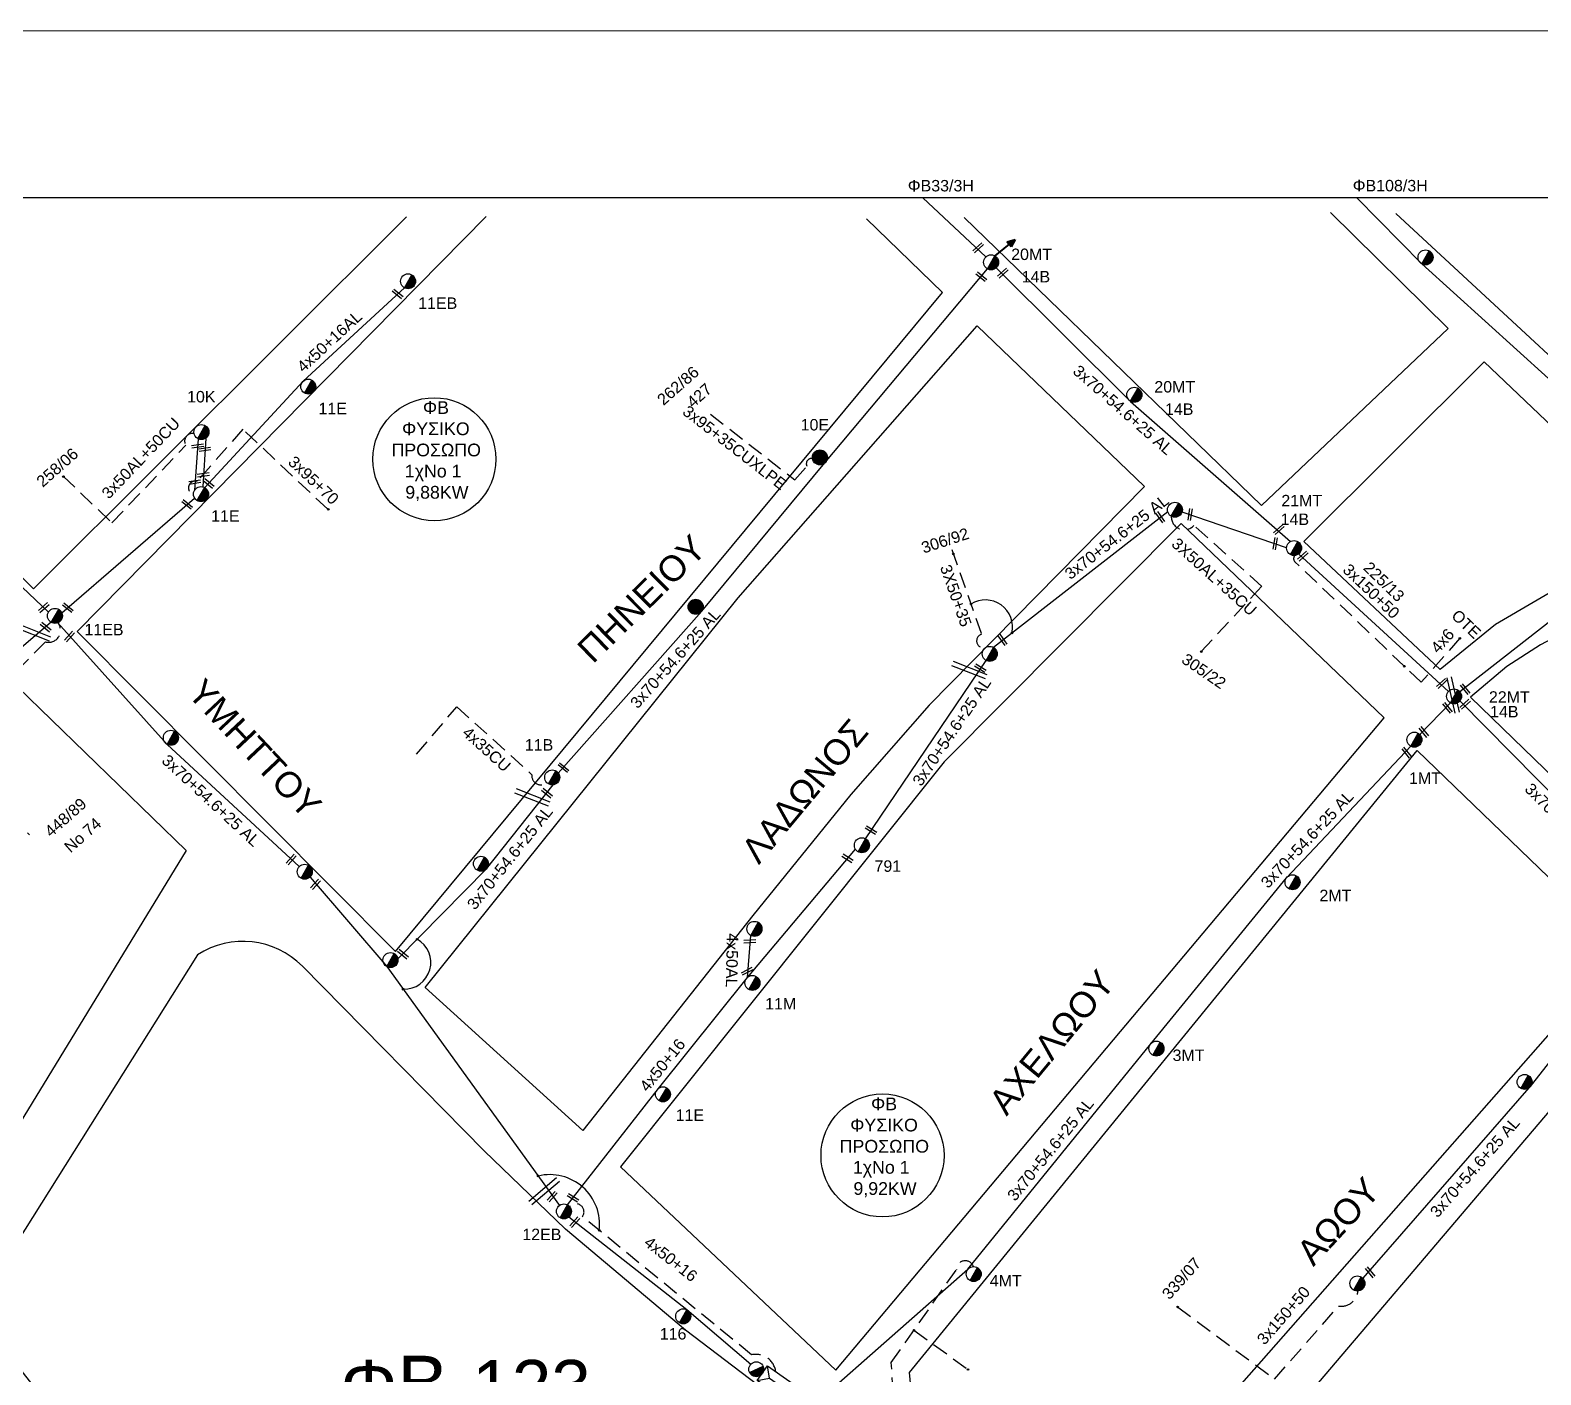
# Model space of a CAD drawing. Header units: millimetres. Extents: x 855 to 3091, y 750 to 2767.
# Drawn here: x 2037.4 to 2275, y 1561 to 1772.4 of the extents above; entities that cross this region are included whole.
import ezdxf
from ezdxf.enums import TextEntityAlignment as Align

# ---------------------------------------------------------------- set-up
doc = ezdxf.new("R2010")
doc.units = ezdxf.units.MM
doc.linetypes.add('DASHED', pattern=[19.05, 12.7, -6.35])
for name, color, linetype, lineweight in [('3x150+50', 7, 'Continuous', 30), ('3X50+35', 7, 'Continuous', 30), ('3x50AL+50CU', 7, 'Continuous', 30), ('3x70+54.6+25 AL', 7, 'SYN_LINE', 30), ('3x95+35CUXLPE', 7, 'Continuous', 30), ('3x95+70', 7, 'Continuous', 30), ('3x95AL+35CU', 7, 'Continuous', 30), ('4x120+25 AL', 7, 'SYN_LINE', 30), ('4x35CU', 7, 'DASHED', 30), ('4x50+16', 7, 'Continuous', 30), ('4x50+16AL', 7, 'Continuous', 30), ('4x50AL', 7, 'Continuous', 30), ('4x6', 7, 'SYN_LINE', 30), ('Υπόβαθρο ΔΕΗ', 7, 'Continuous', 30)]:
    doc.layers.add(name, color=color, linetype=linetype, lineweight=lineweight)
for name, color, linetype in [('3X50AL+35CU', 7, 'Continuous'), ('TEXT ΚΑΛΩΔΙΩΝ', 7, 'Continuous'), ('Άγνωστα', 7, 'Continuous'), ('ΑΓΝΩΣΤΟ ΥΠΟΓΕΙΟ ΚΑΛΩΔΙΟ', 7, 'DASHED'), ('Επίτονοι', 7, 'Continuous'), ('Επιγραφές - Σχήματα', 7, 'Continuous'), ('Μηχανική τομή', 7, 'Continuous'), ('Στύλος Ξύλινος', 7, 'Continuous'), ('Στύλος Ξύλινος @ 1', 7, 'Continuous'), ('Στύλος ΦΜ', 7, 'Continuous'), ('Στύλος ΦΜ @ 1', 7, 'Continuous'), ('Συνδέσεις', 7, 'Continuous'), ('Τομή', 7, 'Continuous'), ('Υποσταθμός εναέριος 2 στύλων', 7, 'Continuous'), ('Υποσταθμός πόλεως', 7, 'Continuous')]:
    doc.layers.add(name, color=color, linetype=linetype)
doc.styles.add('arial', font='arial.ttf')
doc.styles.get("Standard").update_dxf_attribs({"font": 'arial.ttf'})
doc.linetypes.add('SYN_LINE', pattern='A,0.5,-0.0001,["/\\/\\/\\/",Standard,S=0.1,R=0,X=0,Y=-0.05],-0.25', length=0.7501)

# ---------------------------------------------------------------- blocks, each defined once
blk = doc.blocks.new('ΥΠΑΡΧΩΝ ΤΣΙΜΕΝΤΕΝΙΟΣ ΣΤΥΛΟΣ')
at = {"layer": 'Στύλος ΦΜ'}
blk.add_hatch(color=7, dxfattribs=at).paths.add_polyline_path([(-1.29, -2.28, 0.574793), (2.62, 0, 0.268822), (1.3, 2.27)])
at = {"layer": 'Στύλος ΦΜ', "color": 7}
blk.add_line((-1.29, -2.28), (1.3, 2.27), dxfattribs=at)
blk.add_circle((0, 0), 2.62, dxfattribs=at)
at = {"layer": 'Στύλος ΦΜ', "flags": 4}
for tag, p in [('ΑΡΙΘΜΟΣ', (-4.68, 8.05)), ('ΤΥΠΟΣ', (-4.91, 3.03))]:
    blk.add_attdef(tag, p, '', height=4, dxfattribs=at)
blk = doc.blocks.new('ΥΠΑΡΧΩΝ ΞΥΛΙΝΟΣ ΣΤΥΛΟΣ')
at = {"layer": 'Στύλος Ξύλινος'}
h = blk.add_hatch(color=7, dxfattribs=at)
h.paths.add_polyline_path([(-2.62, 0, 0.270008), (-1.29, -2.28), (1.3, 2.27, 0.576266)])
h.paths.add_polyline_path([(-1.29, -2.28, 0.574793), (2.62, 0, 0.268822), (1.3, 2.27)])
at = {"layer": 'Στύλος Ξύλινος', "color": 7}
blk.add_line((-1.29, -2.28), (1.3, 2.27), dxfattribs=at)
blk.add_circle((0, 0), 2.62, dxfattribs=at)
at = {"layer": 'Στύλος Ξύλινος', "flags": 4}
for tag, p in [('ΑΡΙΘΜΟΣ', (-4.91, 8.6)), ('ΤΥΠΟΣ', (-4.85, 3.39))]:
    blk.add_attdef(tag, p, '', height=4, dxfattribs=at)
blk = doc.blocks.new('ΥΠΟΣΤΑΘΜΟΣ ΕΝΑΕΡΙΟΣ ΕΠΙ 2 ΣΤΥΛΩΝ')
at = {"layer": 'Υποσταθμός εναέριος 2 στύλων', "linetype": 'Continuous'}
for points in [[(-11.97, -2.11, 0.574793), (-8.45, -0.07, 0.268822), (-9.64, 1.98)], [(9.68, -2.15, 0.574793), (13.19, -0.1, 0.268822), (12.01, 1.95)]]:
    blk.add_hatch(color=256, dxfattribs=at).paths.add_polyline_path(points)
for p, q in [((-11.97, -2.11), (-9.64, 1.98)), ((9.68, -2.15), (12.01, 1.95))]:
    blk.add_line(p, q, dxfattribs=at)
for centre in [(-10.81, -0.07), (10.84, -0.1)]:
    blk.add_circle(centre, 2.36, dxfattribs=at)
at = {"layer": 'Υποσταθμός πόλεως', "linetype": 'Continuous', "ltscale": 40}
blk.add_lwpolyline([(-8.57, 2.82), (8.57, 2.82), (8.57, -2.82), (-8.57, -2.82)], close=True, dxfattribs=at)
for points in [[(-5.75, 0), (-8.57, 2.82)], [(-8.57, -2.82), (-5.75, 0)], [(-5.75, 0), (5.75, 0)], [(5.75, 0), (8.57, 2.82)], [(8.57, -2.82), (5.75, 0)]]:
    blk.add_lwpolyline(points, dxfattribs=at)
at = {"layer": 'Υποσταθμός εναέριος 2 στύλων', "ltscale": 40, "flags": 1}
for tag, p in [('ΜΕΤΑΣΧΗΜΑΤΙΣΜΟΣ', (14.09, 2.51)), ('ΙΣΧΥΣ', (14.07, -0.28)), ('ΑΡΙΘΜΟΣ', (14.19, -3))]:
    blk.add_attdef(tag, p, '', height=1.8, dxfattribs=at)
blk = doc.blocks.new('ΜΗΧΑΝΙΚΗ ΤΟΜΗ')
at = {"layer": 'Μηχανική τομή', "ltscale": 40}
for p, q in [((-1.89, 0.78), (5.69, 0.78)), ((-1.89, -0.77), (5.69, -0.77))]:
    blk.add_line(p, q, dxfattribs=at)
blk = doc.blocks.new('ΤΟΜΗ')
at = {"layer": 'Τομή', "ltscale": 40}
for p, q in [((-5.68, 0), (17.06, 0)), ((-5.68, -2.77), (17.06, -2.77))]:
    blk.add_line(p, q, dxfattribs=at)
blk = doc.blocks.new('ΕΠΙΤΟΝΟΣ')
at = {"layer": 'Επίτονοι', "lineweight": 40, "ltscale": 40}
blk.add_hatch(color=256, dxfattribs=at).paths.add_polyline_path([(-1.13, 6.47), (0, 9.1), (1.13, 6.47)])
for p, q in [((-1.13, 6.47), (0, 9.1)), ((1.13, 6.47), (-1.13, 6.47)), ((-1.13, 6.47), (0, 6.47)), ((0, 9.1), (1.13, 6.47)), ((0, 6.47), (0, 0))]:
    blk.add_line(p, q, dxfattribs=at)
blk = doc.blocks.new('_ΣΥΝΔΕΣΗ')
at = {"layer": 'Συνδέσεις', "linetype": 'SYN_LINE', "ltscale": 40}
blk.add_hatch(color=256, dxfattribs=at).paths.add_polyline_path([(0.5, -0.01, 1), (-0.5, -0.01, 1)])
at = {"layer": 'Συνδέσεις'}
blk.add_circle((0, -0.01), 0.5, dxfattribs=at)

msp = doc.modelspace()

# ---------------------------------------------------------------- linework, layer by layer
at = {"lineweight": -3, "ltscale": 0.2}
for centre in [(2100.97, 1704.96), (2171.44, 1595.48)]:
    msp.add_circle(centre, 9.67, dxfattribs=at)
at = {"layer": '3x150+50', "lineweight": -3}
msp.add_lwpolyline([(876.93, 763.69), (2934.6, 763.16), (2934.6, 1746.06), (876.93, 1746.06)], close=True, dxfattribs=at)
at = {"layer": '3x150+50', "color": 85, "linetype": 'DASHED', "lineweight": -3, "ltscale": 0.2}
for points in [[(2253.49, 1672.41), (2236.3, 1688.84, -0.413637), (2236.28, 1689.82, -32.000524)], [(2168.11, 1539.18), (2172.97, 1545), (2169.12, 1548.75), (2173.35, 1554.24), (2172.82, 1562.9), (2183.08, 1577.55, -0.852392), (2185.72, 1578.01, -17.440411)]]:
    msp.add_lwpolyline(points, format="xyb", dxfattribs=at)
at = {"layer": '3x150+50', "color": 133, "linetype": 'DASHED', "lineweight": -3, "ltscale": 0.2}
msp.add_lwpolyline([(2217.85, 1571.65), (2233.1, 1560.31), (2243.15, 1571.8, 0.444146), (2246.21, 1574.18, -92.181816)], format="xyb", dxfattribs=at)
at = {"layer": '3x150+50', "color": 85, "linetype": 'DASHED', "lineweight": -3, "ltscale": 0.2}
msp.add_lwpolyline([(2176.39, 1567.98), (2184.9, 1561.82)], dxfattribs=at)
at = {"layer": '3X50+35', "color": 85, "linetype": 'DASHED', "lineweight": -3, "ltscale": 0.2}
msp.add_lwpolyline([(2182.34, 1690.76), (2187.02, 1677.45, 0.964636), (2187.61, 1675.31, -150.712828)], format="xyb", dxfattribs=at)
at = {"layer": '3X50AL+35CU', "color": 85, "linetype": 'DASHED', "lineweight": -3, "ltscale": 0.2}
msp.add_lwpolyline([(2221.55, 1674.7), (2231.09, 1684.96), (2220.4, 1694.54, -0.701312), (2216.85, 1696, 1.963047)], format="xyb", dxfattribs=at)
at = {"layer": '3x50AL+50CU', "color": 27, "linetype": 'DASHED', "lineweight": -3, "ltscale": 0.2}
msp.add_lwpolyline([(2042.59, 1702.3), (2050.26, 1694.97), (2061.89, 1707.15, -0.680219), (2063.19, 1708.97, 62.684518)], format="xyb", dxfattribs=at)
at = {"layer": '3x70+54.6+25 AL', "color": 2, "linetype": 'SYN_LINE', "lineweight": -3, "ltscale": 15}
for points in [[(2187.71, 1736.77), (2177.78, 1746.06)], [(2120.46, 1655.61), (2143.01, 1681.05), (2162.37, 1704.38), (2187.94, 1734.89)], [(2189.29, 1735.03), (2210.46, 1714.06), (2235.58, 1692.02)]]:
    msp.add_lwpolyline(points, dxfattribs=at)
at = {"layer": '3x70+54.6+25 AL', "color": 5, "linetype": 'SYN_LINE', "lineweight": -3, "ltscale": 15}
msp.add_lwpolyline([(2297.14, 1700), (2276.15, 1717.64), (2256.25, 1735.67), (2246.02, 1746.06)], dxfattribs=at)
at = {"layer": '3x70+54.6+25 AL', "color": 133, "linetype": 'SYN_LINE', "lineweight": -3, "ltscale": 15}
for points in [[(2262.22, 1668.44), (2278.26, 1680.94), (2298.78, 1698.42), (2321.31, 1718.73)], [(2337.17, 1592.45), (2329.02, 1600.88), (2316.27, 1612.81), (2294.58, 1634.22), (2262.25, 1666.95)], [(2294.73, 1634.08), (2283.09, 1618.78), (2273.46, 1606.52), (2246.95, 1576.19)]]:
    msp.add_lwpolyline(points, dxfattribs=at)
at = {"layer": '3x70+54.6+25 AL', "color": 85, "linetype": 'SYN_LINE', "lineweight": -3, "ltscale": 15}
for points in [[(2216.29, 1696.71), (2188.89, 1675.37)], [(2234.98, 1691.03), (2218.54, 1696.63)], [(2260.44, 1668.45), (2236.87, 1690.06)], [(2161.05, 1556.64), (2184.87, 1577.58), (2213.62, 1613.04), (2234.97, 1639.13), (2254.5, 1659.83)]]:
    msp.add_lwpolyline(points, dxfattribs=at)
at = {"layer": '3x70+54.6+25 AL', "color": 6, "linetype": 'SYN_LINE', "lineweight": -3, "ltscale": 15}
msp.add_lwpolyline([(2040.73, 1679.31), (2011.88, 1654.73), (1975.55, 1620.69)], dxfattribs=at)
at = {"layer": '3x70+54.6+25 AL', "color": 27, "linetype": 'SYN_LINE', "lineweight": -3, "ltscale": 15}
for points in [[(2041.75, 1679.24), (2058.95, 1660.12), (2079.73, 1640.91)], [(2095.23, 1626.4), (2109.18, 1640.57), (2119.67, 1653.76)], [(2081.42, 1639.26), (2093.49, 1625.18), (2120.63, 1587.62)]]:
    msp.add_lwpolyline(points, dxfattribs=at)
at = {"layer": '3x70+54.6+25 AL', "color": 1, "linetype": 'SYN_LINE', "lineweight": -3, "ltscale": 15}
msp.add_lwpolyline([(2168.78, 1645.27), (2187.72, 1673.33)], dxfattribs=at)
at = {"layer": '3x70+54.6+25 AL', "color": 85, "linetype": 'SYN_LINE', "lineweight": -3, "ltscale": 7}
msp.add_lwpolyline([(2255.91, 1661.69), (2260.74, 1666.64)], dxfattribs=at)
at = {"layer": '3x95+35CUXLPE', "color": 2, "linetype": 'DASHED', "lineweight": -3, "ltscale": 0.2}
msp.add_lwpolyline([(2144.4, 1712.03), (2157.67, 1701.7), (2159.54, 1703.87, -0.597181), (2160.42, 1705.07, 357.409606)], format="xyb", dxfattribs=at)
at = {"layer": '3x95+70', "color": 27, "linetype": 'DASHED', "lineweight": -3, "ltscale": 0.2}
msp.add_lwpolyline([(2084.19, 1697.09), (2070.85, 1709.67), (2063.66, 1701.48, 1.009678), (2063.09, 1699.43, 72.228067)], format="xyb", dxfattribs=at)
at = {"layer": '3x95AL+35CU', "color": 173, "linetype": 'DASHED', "lineweight": -3, "ltscale": 0.2}
msp.add_lwpolyline([(2041.75, 1679.24, -0.740242), (2039.8, 1676.25), (2023.34, 1659.49), (2037.28, 1645.89)], format="xyb", dxfattribs=at)
at = {"layer": '4x120+25 AL', "color": 173, "linetype": 'SYN_LINE', "lineweight": -3, "ltscale": 15}
msp.add_lwpolyline([(2040.28, 1680.9), (2001.06, 1718.08)], dxfattribs=at)
at = {"layer": '4x35CU', "color": 2, "linetype": 'DASHED', "lineweight": -3, "ltscale": 0.2}
msp.add_lwpolyline([(2098.18, 1658.58), (2104.49, 1666.02), (2116.3, 1655.35, 0.671281), (2118.69, 1654.07, 35.903634)], format="xyb", dxfattribs=at)
at = {"layer": '4x50+16', "color": 1, "linetype": 'Continuous', "lineweight": -3, "ltscale": 0.2}
for points in [[(2121.93, 1587.7), (2136.19, 1606.02), (2150.19, 1623.47), (2167.19, 1643.64)], [(2150.71, 1562.63), (2140.68, 1571.2), (2122.1, 1585.78)]]:
    msp.add_lwpolyline(points, dxfattribs=at)
at = {"layer": '4x50+16AL', "color": 27, "linetype": 'Continuous', "lineweight": -3, "ltscale": 0.2}
for points in [[(2064.86, 1700.49), (2080.35, 1717.24), (2096.25, 1731.92)], [(2063.85, 1708.15), (2063.24, 1700.04)], [(2065.02, 1708.27), (2064.54, 1700.61)], [(2042.39, 1680.8), (2063.26, 1698.86)]]:
    msp.add_lwpolyline(points, dxfattribs=at)
at = {"layer": '4x50AL', "color": 1, "linetype": 'Continuous', "lineweight": -3, "ltscale": 0.2}
msp.add_lwpolyline([(2150.19, 1623.47), (2150.73, 1630.09)], dxfattribs=at)
at = {"layer": '4x6', "color": 85, "linetype": 'DASHED', "lineweight": -3, "ltscale": 0.2}
msp.add_lwpolyline([(2262.23, 1676.8), (2256.14, 1669.88), (2253.49, 1672.41)], dxfattribs=at)
at = {"layer": 'ΑΓΝΩΣΤΟ ΥΠΟΓΕΙΟ ΚΑΛΩΔΙΟ', "color": 27, "linetype": 'DASHED', "lineweight": -3, "ltscale": 0.2}
msp.add_lwpolyline([(2154.65, 1561.47, 0.443321), (2150.84, 1564.12), (2124.27, 1585.86, 0.94642), (2122.24, 1587.44, 3178.311502)], format="xyb", dxfattribs=at)
at = {"layer": 'Επιγραφές - Σχήματα', "lineweight": -3}
msp.add_lwpolyline([(854.53, 1772.42), (3089.94, 1772.28), (3090.64, 753.14), (854.53, 753.28)], close=True, dxfattribs=at)
at = {"layer": 'Υπόβαθρο ΔΕΗ', "lineweight": -3}
for points in [[(2241.89, 1743.78), (2260.37, 1725.5), (2231.03, 1697.68), (2184.27, 1742.96)], [(2252.16, 1743.62), (2297.9, 1701.27), (2319.36, 1720.53), (2300.65, 1739.64), (2305.97, 1744.23), (2324.75, 1724.71), (2341.61, 1740.46), (2338.09, 1744.24)], [(2024.72, 1742.87), (2002.29, 1720.4), (2037.92, 1684.6), (2096.61, 1743.09)], [(2109.12, 1743.12), (2044.8, 1677.88), (2094.87, 1627.55), (2180.88, 1731.18), (2168.91, 1742.78)], [(2186.32, 1725.93), (2212.66, 1700.66), (2178.76, 1666.28), (2166.47, 1652.25), (2151.04, 1633.23), (2124.34, 1599.38), (2099.51, 1621.88), (2148.75, 1683.14), (2186.32, 1725.93)], [(2333.44, 1723.69), (2286.21, 1681.78), (2274.91, 1675.77), (2269.62, 1672.36), (2263.92, 1667.56), (2295.65, 1636.75), (2316.83, 1659.06)]]:
    msp.add_lwpolyline(points, dxfattribs=at)
for points in [[(2266.03, 1720.28), (2291.87, 1695.68), (2281.56, 1686.99), (2267.85, 1678.98), (2259.15, 1671.89), (2237.67, 1692.04)], [(2130.22, 1593.67), (2164.11, 1561.74), (2250.32, 1664.28), (2218.42, 1694.87), (2181.14, 1657.35)], [(2035.46, 1669.09), (2061.92, 1643.41), (2020.28, 1575.23), (1982, 1614.77)], [(2255.54, 1659.17), (2287.98, 1627.84), (2202.11, 1530.33), (2176.58, 1552), (2175.68, 1561.35)], [(2207.73, 1525.55), (2239.09, 1558.66), (2293.32, 1622.41), (2325.72, 1590.75), (2306.3, 1562.54), (2302.29, 1553.96), (2294.58, 1546.36), (2238.1, 1501.19)]]:
    msp.add_lwpolyline(points, close=True, dxfattribs=at)
msp.add_lwpolyline([(2030.49, 1568.61), (2041.36, 1554.78), (2054.64, 1540.36), (2068.78, 1526.85), (2077.29, 1519.58), (2086.21, 1513.07), (2096.95, 1506.52), (2111.63, 1499.37), (2157.96, 1554.71), (2140.47, 1567.98), (2121.6, 1583.91), (2108.78, 1596.18), (2080.21, 1625.22, 0.355762), (2063.73, 1627.04), (2030.01, 1573.47, 0.342361), (2030.49, 1568.61, 1.322411)], format="xyb", dxfattribs=at)
for centre, radius, start, end in [((2187.61, 1678.55), 4.28, 347.6037, 121.8158), ((2096.21, 1625.82), 4.2, 267.9654, 60.7676), ((2119.12, 1584.62), 7.84, 353.2411, 103.5586)]:
    msp.add_arc(centre, radius, start, end, dxfattribs=at)

# ---------------------------------------------------------------- block references
at = {"layer": 'Επίτονοι', "lineweight": -3, "xscale": 0.449999999999818, "yscale": 0.449999999999818, "zscale": 0.449999999999818, "rotation": 308.6794637245979}
msp.add_blockref('ΕΠΙΤΟΝΟΣ', (2189.1, 1736.94), dxfattribs=at)
at = {"layer": 'Μηχανική τομή', "lineweight": -3}
for p, xscale, yscale, zscale, rotation in [((2186.11, 1737.89), 0.2499999999999998, 0.2499999999999998, 0.4999999999999997, 41.97787882532334), ((2187.34, 1733.33), 0.2499999999999998, 0.2499999999999998, 0.4999999999999997, 140.8332396216162), ((2190.03, 1733.91), 0.2499999999999997, 0.2499999999999997, 0.4999999999999997, 41.97787882532334), ((2095.58, 1730.62), 0.2499999999999998, 0.2499999999999998, 0.4999999999999997, 140.8332396216162), ((2064.2, 1707.08), 0.2499999999999998, 0.2499999999999998, 0.4999999999999997, 188.0926024003049), ((2065.34, 1706.54), 0.2499999999999998, 0.2499999999999998, 0.4999999999999997, 188.0926024003049), ((2063.77, 1701.4), 0.2499999999999998, 0.2499999999999998, 0.4999999999999997, 188.0926024003049), ((2065.09, 1702.54), 0.2499999999999998, 0.2499999999999998, 0.4999999999999997, 188.0926024003049), ((2065.86, 1700.81), 0.2499999999999998, 0.2499999999999998, 0.4999999999999997, 140.8332396216162), ((2062.47, 1697.53), 0.2499999999999998, 0.2499999999999998, 0.4999999999999997, 140.8332396216162), ((2215.42, 1695.46), 0.2499999999999999, 0.2499999999999999, 0.4999999999999994, 125.8936677140692), ((2219.75, 1695.8), 0.2499999999999999, 0.2499999999999999, 0.4999999999999994, 80.87863474086733), ((2233.41, 1693.57), 0.2499999999999997, 0.2499999999999997, 0.4999999999999997, 41.97787882532334), ((2233.13, 1691.23), 0.2499999999999999, 0.2499999999999999, 0.4999999999999994, 80.87863474086733), ((2237.19, 1689.41), 0.2499999999999997, 0.2499999999999997, 0.4999999999999997, 41.97787882532334), ((2039.18, 1681.33), 0.2499999999999998, 0.2499999999999998, 0.4999999999999997, 41.18346233653136), ((2043.7, 1681.28), 0.2499999999999998, 0.2499999999999998, 0.4999999999999997, 140.8332396216162), ((2040.21, 1678.22), 0.2499999999999998, 0.2499999999999998, 0.4999999999999997, 140.8332396216162), ((2043.27, 1676.72), 0.2499999999999998, 0.2499999999999998, 0.4999999999999997, 47.81644587165323), ((2190.63, 1676.16), 0.2499999999999999, 0.2499999999999999, 0.4999999999999994, 125.8936677140692), ((2187.24, 1671.84), 0.25, 0.25, 0.4999999999999994, 148.2118287607217), ((2259.02, 1669.39), 0.2499999999999997, 0.2499999999999997, 0.4999999999999997, 41.97787882532334), ((2262.75, 1669.16), 0.2499999999999997, 0.2499999999999997, 0.4999999999999997, 309.2449625426606), ((2259.97, 1666.24), 0.2499999999999997, 0.2499999999999997, 0.4999999999999997, 309.2449625426606), ((2262.7, 1666.11), 0.2499999999999997, 0.2499999999999997, 0.4999999999999997, 41.97787882532334), ((2256.25, 1662.42), 0.2499999999999997, 0.2499999999999997, 0.4999999999999997, 309.2449625426606), ((2253.53, 1659.19), 0.2499999999999997, 0.2499999999999997, 0.4999999999999997, 309.2449625426606), ((2121.65, 1656.13), 0.2499999999999998, 0.2499999999999998, 0.4999999999999997, 140.8332396216162), ((2119.04, 1652.11), 0.2499999999999998, 0.2499999999999998, 0.4999999999999997, 140.8332396216162), ((2170.03, 1646.36), 0.25, 0.25, 0.4999999999999994, 148.2118287607217), ((2078.13, 1641.65), 0.2499999999999998, 0.2499999999999998, 0.4999999999999997, 47.81644587165323), ((2166.34, 1641.92), 0.25, 0.25, 0.4999999999999994, 148.2118287607217), ((2081.96, 1637.76), 0.2499999999999998, 0.2499999999999998, 0.4999999999999997, 47.81644587165323), ((2096.41, 1626.81), 0.2499999999999998, 0.2499999999999998, 0.4999999999999997, 140.8332396216162), ((2151.06, 1629.15), 0.2499999999999999, 0.2499999999999999, 0.4999999999999994, 183.5959935406288), ((2150.56, 1624.64), 0.25, 0.25, 0.4999999999999994, 207.8481153788478), ((2119.18, 1588.65), 0.2499999999999998, 0.2499999999999998, 0.4999999999999997, 47.81644587165323), ((2123.17, 1588.53), 0.25, 0.25, 0.4999999999999994, 148.2118287607217), ((2122.73, 1584.62), 0.2499999999999998, 0.2499999999999998, 0.4999999999999997, 47.81644587165323), ((2247.79, 1577.47), 0.2499999999999997, 0.2499999999999997, 0.4999999999999997, 309.2449625426606)]:
    msp.add_blockref('ΜΗΧΑΝΙΚΗ ΤΟΜΗ', p, dxfattribs=dict(at, xscale=xscale, yscale=yscale, zscale=zscale, rotation=rotation))
at = {"layer": 'Στύλος Ξύλινος @ 1', "lineweight": -3, "ltscale": 40}
ref = msp.add_blockref('ΥΠΑΡΧΩΝ ΞΥΛΙΝΟΣ ΣΤΥΛΟΣ', (2161.59, 1705.25), dxfattribs=dict(at, xscale=0.4499999999998181, yscale=0.4499999999998181, zscale=0.4499999999998181))
ref.add_attrib('ΤΥΠΟΣ', '10E', (2158.57, 1709.48), dxfattribs={"layer": 'Στύλος Ξύλινος', "height": 1.8, "flags": 4})
at = {"layer": 'Στύλος Ξύλινος @ 1', "lineweight": -3, "ltscale": 40, "xscale": 0.4499999999998181, "yscale": 0.4499999999998181, "zscale": 0.4499999999998181}
msp.add_blockref('ΥΠΑΡΧΩΝ ΞΥΛΙΝΟΣ ΣΤΥΛΟΣ', (2142.06, 1681.75), dxfattribs=at)
at = {"layer": 'Στύλος ΦΜ @ 1', "lineweight": -3, "ltscale": 40}
ref = msp.add_blockref('ΥΠΑΡΧΩΝ ΤΣΙΜΕΝΤΕΝΙΟΣ ΣΤΥΛΟΣ', (2188.52, 1735.92), dxfattribs=dict(at, xscale=0.4499999999998181, yscale=0.4499999999998181, zscale=0.4499999999998181))
ref.add_attrib('ΤΥΠΟΣ', '20MT', (2191.67, 1736.28), dxfattribs={"layer": 'Στύλος ΦΜ', "height": 1.8, "flags": 4})
ref.add_attrib('ΑΡΙΘΜΟΣ', '14B', (2193.33, 1732.76), dxfattribs={"layer": 'Στύλος ΦΜ', "height": 1.8, "flags": 4})
at = {"layer": 'Στύλος ΦΜ @ 1', "lineweight": -3, "ltscale": 40, "xscale": 0.4499999999998181, "yscale": 0.4499999999998181, "zscale": 0.4499999999998181}
for p in [(2256.83, 1736.7), (2217.43, 1697.02), (2188.3, 1674.35), (2059.53, 1661.15), (2108.29, 1641.35), (2080.59, 1640.09), (2151.31, 1631.11), (2094.07, 1626.2), (2272.41, 1607.04), (2246.12, 1575.35)]:
    msp.add_blockref('ΥΠΑΡΧΩΝ ΤΣΙΜΕΝΤΕΝΙΟΣ ΣΤΥΛΟΣ', p, dxfattribs=at)
at = {"layer": 'Στύλος ΦΜ @ 1', "lineweight": -3, "ltscale": 40}
ref = msp.add_blockref('ΥΠΑΡΧΩΝ ΤΣΙΜΕΝΤΕΝΙΟΣ ΣΤΥΛΟΣ', (2096.83, 1732.94), dxfattribs=dict(at, xscale=0.4499999999998181, yscale=0.4499999999998181, zscale=0.4499999999998181))
ref.add_attrib('ΤΥΠΟΣ', '11EB', (2098.42, 1728.6), dxfattribs={"layer": 'Στύλος ΦΜ', "height": 1.8, "flags": 4})
ref = msp.add_blockref('ΥΠΑΡΧΩΝ ΤΣΙΜΕΝΤΕΝΙΟΣ ΣΤΥΛΟΣ', (2081.14, 1716.37), dxfattribs=dict(at, xscale=0.4499999999998181, yscale=0.4499999999998181, zscale=0.4499999999998181))
ref.add_attrib('ΤΥΠΟΣ', '11E', (2082.74, 1712.03), dxfattribs={"layer": 'Στύλος ΦΜ', "height": 1.8, "flags": 4})
ref = msp.add_blockref('ΥΠΑΡΧΩΝ ΤΣΙΜΕΝΤΕΝΙΟΣ ΣΤΥΛΟΣ', (2064.34, 1709.23), dxfattribs=dict(at, xscale=0.4499999999998181, yscale=0.4499999999998181, zscale=0.4499999999998181))
ref.add_attrib('ΤΥΠΟΣ', '10K', (2062.08, 1713.89), dxfattribs={"layer": 'Στύλος ΦΜ', "height": 1.8, "flags": 4})
ref = msp.add_blockref('ΥΠΑΡΧΩΝ ΤΣΙΜΕΝΤΕΝΙΟΣ ΣΤΥΛΟΣ', (2211.04, 1715.09), dxfattribs=dict(at, xscale=0.449999999999818, yscale=0.449999999999818, zscale=0.449999999999818))
ref.add_attrib('ΤΥΠΟΣ', '20MT', (2214.19, 1715.45), dxfattribs={"layer": 'Στύλος ΦΜ', "height": 1.8, "flags": 4})
ref.add_attrib('ΑΡΙΘΜΟΣ', '14B', (2215.86, 1711.93), dxfattribs={"layer": 'Στύλος ΦΜ', "height": 1.8, "flags": 4})
ref = msp.add_blockref('ΥΠΑΡΧΩΝ ΤΣΙΜΕΝΤΕΝΙΟΣ ΣΤΥΛΟΣ', (2064.27, 1699.47), dxfattribs=dict(at, xscale=0.4499999999998181, yscale=0.4499999999998181, zscale=0.4499999999998181))
ref.add_attrib('ΤΥΠΟΣ', '11E', (2065.86, 1695.13), dxfattribs={"layer": 'Στύλος ΦΜ', "height": 1.8, "flags": 4})
ref = msp.add_blockref('ΥΠΑΡΧΩΝ ΤΣΙΜΕΝΤΕΝΙΟΣ ΣΤΥΛΟΣ', (2236.16, 1690.99), dxfattribs=dict(at, xscale=0.4499999999998181, yscale=0.4499999999998181, zscale=0.4499999999998181))
ref.add_attrib('ΤΥΠΟΣ', '21MT', (2234.16, 1697.55), dxfattribs={"layer": 'Στύλος ΦΜ', "height": 1.8, "flags": 4})
ref.add_attrib('ΑΡΙΘΜΟΣ', '14B', (2234.05, 1694.62), dxfattribs={"layer": 'Στύλος ΦΜ', "height": 1.8, "flags": 4})
ref = msp.add_blockref('ΥΠΑΡΧΩΝ ΤΣΙΜΕΝΤΕΝΙΟΣ ΣΤΥΛΟΣ', (2041.31, 1680.33), dxfattribs=dict(at, xscale=0.4499999999998181, yscale=0.4499999999998181, zscale=0.4499999999998181))
ref.add_attrib('ΤΥΠΟΣ', '11EB', (2045.94, 1677.27), dxfattribs={"layer": 'Στύλος ΦΜ', "height": 1.8, "flags": 4})
ref = msp.add_blockref('ΥΠΑΡΧΩΝ ΤΣΙΜΕΝΤΕΝΙΟΣ ΣΤΥΛΟΣ', (2261.32, 1667.67), dxfattribs=dict(at, xscale=0.4499999999998178, yscale=0.4499999999998178, zscale=0.4499999999998178))
ref.add_attrib('ΤΥΠΟΣ', '22MT', (2266.8, 1666.67), dxfattribs={"layer": 'Στύλος ΦΜ', "height": 1.8, "flags": 4})
ref.add_attrib('ΑΡΙΘΜΟΣ', '14B', (2266.98, 1664.36), dxfattribs={"layer": 'Στύλος ΦΜ', "height": 1.8, "flags": 4})
ref = msp.add_blockref('ΥΠΑΡΧΩΝ ΤΣΙΜΕΝΤΕΝΙΟΣ ΣΤΥΛΟΣ', (2119.5, 1654.93), dxfattribs=dict(at, xscale=0.4499999999998181, yscale=0.4499999999998181, zscale=0.4499999999998181))
ref.add_attrib('ΤΥΠΟΣ', '11B', (2115.19, 1659.14), dxfattribs={"layer": 'Στύλος ΦΜ', "height": 1.8, "flags": 4})
ref = msp.add_blockref('ΥΠΑΡΧΩΝ ΤΣΙΜΕΝΤΕΝΙΟΣ ΣΤΥΛΟΣ', (2255.08, 1660.86), dxfattribs=dict(at, xscale=0.4499999999998179, yscale=0.4499999999998179, zscale=0.4499999999998179))
ref.add_attrib('ΤΥΠΟΣ', '1MT', (2254.23, 1653.9), dxfattribs={"layer": 'Στύλος ΦΜ', "height": 1.8, "rotation": 360, "flags": 4})
ref = msp.add_blockref('ΥΠΑΡΧΩΝ ΤΣΙΜΕΝΤΕΝΙΟΣ ΣΤΥΛΟΣ', (2168.19, 1644.25), dxfattribs=dict(at, xscale=0.4499999999998181, yscale=0.4499999999998181, zscale=0.4499999999998181))
ref.add_attrib('ΤΥΠΟΣ', '791', (2170.18, 1640.08), dxfattribs={"layer": 'Στύλος ΦΜ', "height": 1.8, "flags": 4})
ref = msp.add_blockref('ΥΠΑΡΧΩΝ ΤΣΙΜΕΝΤΕΝΙΟΣ ΣΤΥΛΟΣ', (2235.92, 1638.43), dxfattribs=dict(at, xscale=0.4499999999998179, yscale=0.4499999999998179, zscale=0.4499999999998179))
ref.add_attrib('ΤΥΠΟΣ', '2MT', (2240.15, 1635.46), dxfattribs={"layer": 'Στύλος ΦΜ', "height": 1.8, "rotation": 360, "flags": 4})
ref = msp.add_blockref('ΥΠΑΡΧΩΝ ΤΣΙΜΕΝΤΕΝΙΟΣ ΣΤΥΛΟΣ', (2150.99, 1622.6), dxfattribs=dict(at, xscale=0.4499999999998181, yscale=0.4499999999998181, zscale=0.4499999999998181))
ref.add_attrib('ΤΥΠΟΣ', '11M', (2152.98, 1618.43), dxfattribs={"layer": 'Στύλος ΦΜ', "height": 1.8, "flags": 4})
ref = msp.add_blockref('ΥΠΑΡΧΩΝ ΤΣΙΜΕΝΤΕΝΙΟΣ ΣΤΥΛΟΣ', (2214.52, 1612.28), dxfattribs=dict(at, xscale=0.449999999999818, yscale=0.449999999999818, zscale=0.449999999999818))
ref.add_attrib('ΤΥΠΟΣ', '3MT', (2217.05, 1610.33), dxfattribs={"layer": 'Στύλος ΦΜ', "height": 1.8, "rotation": 360, "flags": 4})
ref = msp.add_blockref('ΥΠΑΡΧΩΝ ΤΣΙΜΕΝΤΕΝΙΟΣ ΣΤΥΛΟΣ', (2136.92, 1605.09), dxfattribs=dict(at, xscale=0.4499999999998181, yscale=0.4499999999998181, zscale=0.4499999999998181))
ref.add_attrib('ΤΥΠΟΣ', '11E', (2138.91, 1600.92), dxfattribs={"layer": 'Στύλος ΦΜ', "height": 1.8, "flags": 4})
ref = msp.add_blockref('ΥΠΑΡΧΩΝ ΤΣΙΜΕΝΤΕΝΙΟΣ ΣΤΥΛΟΣ', (2121.34, 1586.68), dxfattribs=dict(at, xscale=0.4499999999998181, yscale=0.4499999999998181, zscale=0.4499999999998181))
ref.add_attrib('ΤΥΠΟΣ', '12EB', (2114.8, 1582.16), dxfattribs={"layer": 'Στύλος ΦΜ', "height": 1.8, "flags": 4})
ref = msp.add_blockref('ΥΠΑΡΧΩΝ ΤΣΙΜΕΝΤΕΝΙΟΣ ΣΤΥΛΟΣ', (2185.78, 1576.83), dxfattribs=dict(at, xscale=0.449999999999818, yscale=0.449999999999818, zscale=0.449999999999818))
ref.add_attrib('ΤΥΠΟΣ', '4MT', (2188.31, 1574.88), dxfattribs={"layer": 'Στύλος ΦΜ', "height": 1.8, "rotation": 360, "flags": 4})
ref = msp.add_blockref('ΥΠΑΡΧΩΝ ΤΣΙΜΕΝΤΕΝΙΟΣ ΣΤΥΛΟΣ', (2140.1, 1570.18), dxfattribs=dict(at, xscale=0.4499999999998181, yscale=0.4499999999998181, zscale=0.4499999999998181))
ref.add_attrib('ΤΥΠΟΣ', '116', (2136.41, 1566.53), dxfattribs={"layer": 'Στύλος ΦΜ', "height": 1.8, "flags": 4})
at = {"layer": 'Συνδέσεις', "lineweight": -3, "xscale": 0.25, "yscale": 0.25, "zscale": 0.25}
for p in [(2042.64, 1702.22), (2084.28, 1697.09), (2182.59, 1690.06), (2185.35, 1682.2), (2191.79, 1677.64), (2221.56, 1674.7), (2262.23, 1676.8), (2253.49, 1672.41), (2098.26, 1629.48), (2096.06, 1621.62), (2117.28, 1592.25), (2126.91, 1583.7), (2217.85, 1571.65), (2176.39, 1567.99), (2184.9, 1561.82)]:
    msp.add_blockref('_ΣΥΝΔΕΣΗ', p, dxfattribs=at)
at = {"layer": 'Τομή', "lineweight": -3}
for p, xscale, yscale, zscale, rotation in [((2036.66, 1678.6), 0.2499999999999999, 0.2499999999999999, 0.2499999999999999, 338.4857478978), ((2183.86, 1672.66), 0.2499999999999998, 0.2499999999999998, 0.2499999999999998, 338.4857478978), ((2261.18, 1669.34), 0.2499999999999998, 0.2499999999999998, 0.2499999999999998, 282.7255771853058), ((2115.17, 1652.64), 0.2499999999999998, 0.2499999999999998, 0.2499999999999998, 338.4857478978), ((2116.92, 1589.23), 0.2499999999999998, 0.2499999999999998, 0.2499999999999998, 40.24979302883452)]:
    msp.add_blockref('ΤΟΜΗ', p, dxfattribs=dict(at, xscale=xscale, yscale=yscale, zscale=zscale, rotation=rotation))
at = {"layer": 'Υποσταθμός εναέριος 2 στύλων', "lineweight": -3, "xscale": 0.5, "yscale": 0.5, "zscale": 0.5, "rotation": 324.9519019349866}
msp.add_blockref('ΥΠΟΣΤΑΘΜΟΣ ΕΝΑΕΡΙΟΣ ΕΠΙ 2 ΣΤΥΛΩΝ', (2156.04, 1558.78), dxfattribs=at)

# ---------------------------------------------------------------- texts
at = {"lineweight": -3, "ltscale": 40, "char_height": 4, "width": 65.6312, "attachment_point": 1, "style": 'arial'}
for s, insert, rotation in [('ΠHNEIOY', (2123.09, 1675.53), 44.539), ('YMHTTOY', (2064.83, 1670.77), 313.205), ('ΛAΔΩNOΣ', (2148.92, 1643.66), 50.1131), ('AXEΛΩOY', (2187.86, 1604.1), 50.4267), ('AΩOY', (2236.24, 1580.6), 47.4749)]:
    msp.add_mtext(s, dxfattribs=dict(at, insert=insert, rotation=rotation))
at = {"layer": 'TEXT ΚΑΛΩΔΙΩΝ', "linetype": 'Continuous', "lineweight": -3, "ltscale": 0.2}
for s, rotation, p in [('4x50+16AL', 42.7207, (2084.47, 1723.49)), ('3x70+54.6+25 AL', 318.7264, (2209.28, 1712.71)), ('3x95+35CUXLPE', 322.1114, (2148.19, 1706.79)), ('3x50AL+50CU', 46.2985, (2054.8, 1705.14)), ('3x95+70', 316.6864, (2081.97, 1701.66)), ('3x70+54.6+25 AL', 37.9002, (2208.26, 1692.74)), ('3X50AL+35CU', 318.1466, (2223.61, 1686.48)), ('3X50+35', 289.3763, (2182.98, 1683.51)), ('3x150+50', 316.2866, (2248.3, 1684.21)), ('3x70+54.6+25 AL', 48.4422, (2138.85, 1673.64)), ('4x6', 48.6409, (2259.49, 1676.41)), ('3x70+54.6+25 AL', 55.9701, (2182.33, 1662.13)), ('4x35CU', 317.9161, (2109.19, 1659.35)), ('3x70+54.6+25 AL', 317.2411, (2065.84, 1651.3)), ('3x70+54.6+25 AL', 314.6493, (2279.9, 1646.53)), ('3x70+54.6+25 AL', 46.6741, (2238.22, 1645.2)), ('3x70+54.6+25 AL', 51.5132, (2112.83, 1642.28)), ('4x50AL', 268.8627, (2147.78, 1626.16)), ('4x50+16', 51.249, (2136.83, 1609.7)), ('3x70+54.6+25 AL', 50.9691, (2197.85, 1596.44)), ('3x70+54.6+25 AL', 48.8344, (2264.59, 1593.64)), ('4x50+16', 321.8801, (2138.16, 1579.19)), ('3x150+50', 48.8402, (2234.49, 1570.33))]:
    msp.add_text(s, height=1.8, rotation=rotation, dxfattribs=at).set_placement(p, align=Align.MIDDLE_CENTER)
at = {"layer": 'Άγνωστα', "lineweight": -3, "ltscale": 0.2, "char_height": 1.8, "width": 18.6352, "attachment_point": 1, "style": 'arial'}
for s, insert in [('ΦB33/3H', (2175.42, 1748.87)), ('ΦB108/3H', (2245.39, 1748.88))]:
    msp.add_mtext(s, dxfattribs=dict(at, insert=insert))
at = {"layer": 'Άγνωστα', "lineweight": -3, "ltscale": 40, "char_height": 1.8, "width": 12.7137, "attachment_point": 1, "style": 'arial'}
for s, insert, rotation in [('262/86', (2135.8, 1714.66), 41.4567), ('427', (2140.45, 1714.28), 41.4567), ('258/06', (2038.19, 1701.8), 41.4567), ('306/92', (2177.35, 1691.83), 18.1888), ('225/13', (2248.16, 1689.02), 316), ('OTE', (2262.01, 1681.49), 316), ('305/22', (2219.32, 1674.56), 325.5837), ('448/89', (2039.49, 1646.77), 41.4567), ('No 74', (2042.56, 1644.31), 41.4567), ('339/07', (2215.22, 1573.88), 48.1086)]:
    msp.add_mtext(s, dxfattribs=dict(at, insert=insert, rotation=rotation))
at = {"layer": 'Υπόβαθρο ΔΕΗ', "lineweight": -3, "attachment_point": 1}
for s, insert, char_height, width in [('{\\W8.64836; }ΦΒ \\P{\\W4.42067; }ΦΥΣΙΚΟ \\P{\\W2.28183; }ΠΡΟΣΩΠΟ', (2092.46, 1714.08), 2, 17.2548), ('{\\W5.64925; }1χΝο 1\\P{\\W5.75643; }9,88KW', (2091.93, 1704.09), 2, 17.2548), ('{\\W8.64836; }ΦΒ \\P{\\W4.42067; }ΦΥΣΙΚΟ \\P{\\W2.28183; }ΠΡΟΣΩΠΟ', (2162.93, 1604.59), 2, 17.2548), ('{\\W5.64925; }1χΝο 1\\P{\\W5.75643; }9,92KW', (2162.4, 1594.61), 2, 17.2548), ('Φ{\\H1.0833x;B}-123', (2086.22, 1563.99), 8, 84.6573)]:
    msp.add_mtext(s, dxfattribs=dict(at, insert=insert, char_height=char_height, width=width))

doc.saveas('drawing.dxf')
